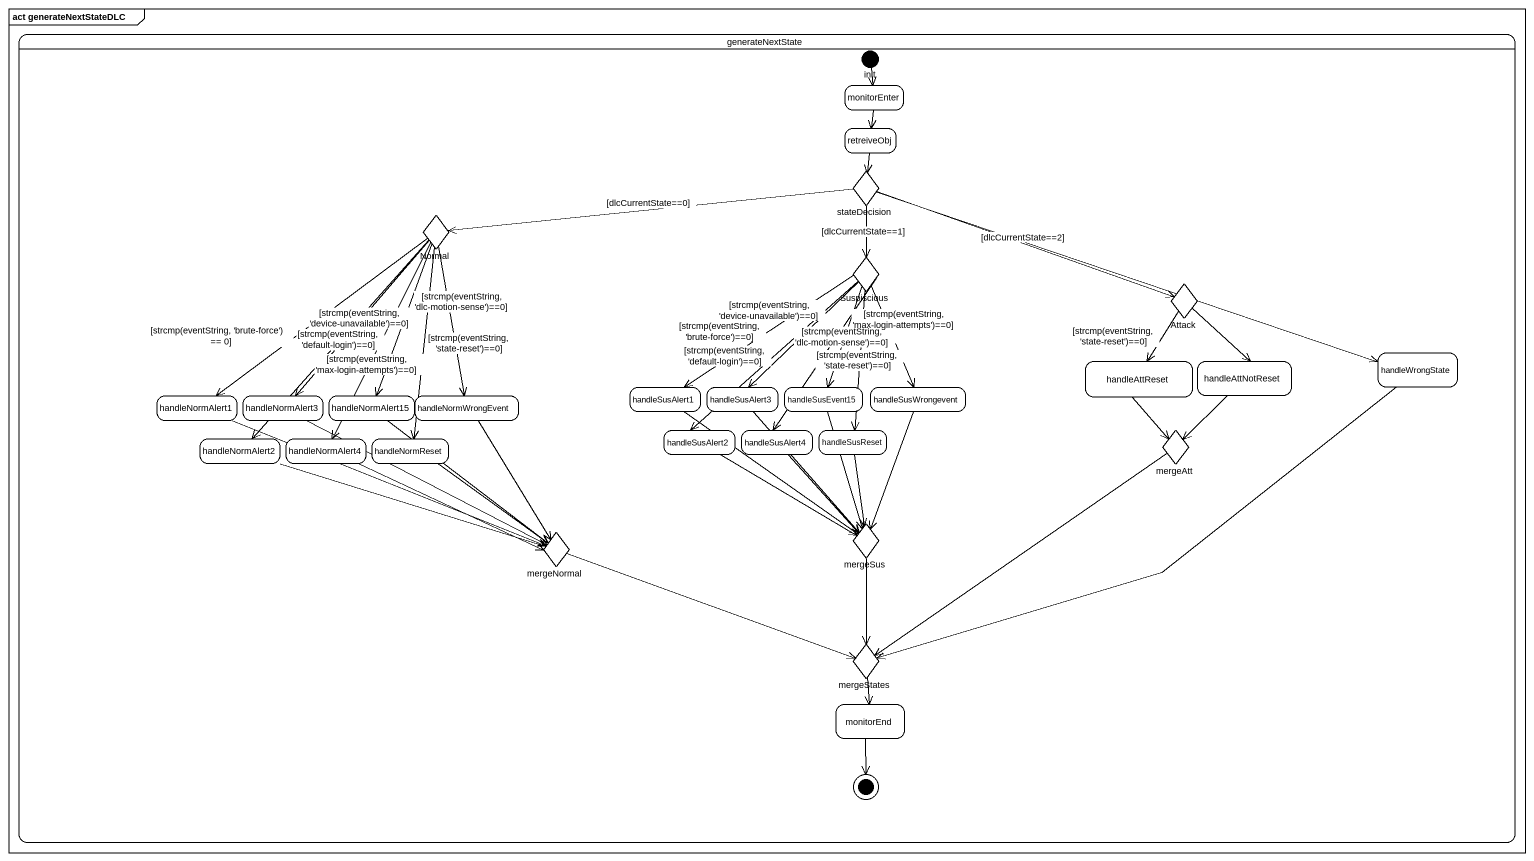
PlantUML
@startuml
mainframe act generateNextStateDLC
hide empty description
state generateNextState {
  state init <<start>>
  state monitorEnter
  state retreiveObj
  state stateDecision <<choice>>
  state Normal <<choice>>
  state Suspiscious <<choice>>
  state Attack <<choice>>
  state handleAttReset
  state handleAttNotReset
  state handleWrongState
  state handleNormAlert1
  state handleNormAlert3
  state handleNormAlert15
  state handleNormWrongEvent
  state handleSusAlert1
  state handleSusAlert3
  state handleSusEvent15
  state handleSusWrongevent
  state handleNormAlert2
  state handleNormAlert4
  state handleNormReset
  state handleSusAlert2
  state handleSusAlert4
  state handleSusReset
  state mergeAtt <<choice>>
  state mergeNormal <<choice>>
  state mergeSus <<choice>>
  state mergeStates <<choice>>
  state monitorEnd
  monitorEnd --> [*]
}
init --> monitorEnter
monitorEnter --> retreiveObj
retreiveObj --> stateDecision
stateDecision -left-> Normal : [dlcCurrentState==0]
stateDecision --> Suspiscious : [dlcCurrentState==1]
stateDecision -right-> Attack : [dlcCurrentState==2]
stateDecision -right-> handleWrongState
Normal --> handleNormAlert1 : [strcmp(eventString, 'brute-force') == 0]
Normal --> handleNormAlert3 : [strcmp(eventString, 'device-unavailable')==0]
Normal --> handleNormAlert15 : [strcmp(eventString, 'dlc-motion-sense')==0]
Normal --> handleNormWrongEvent
Normal --> handleNormAlert2 : [strcmp(eventString, 'default-login')==0]
Normal --> handleNormAlert4 : [strcmp(eventString, 'max-login-attempts')==0]
Normal --> handleNormReset : [strcmp(eventString, 'state-reset')==0]
Suspiscious --> handleSusAlert1 : [strcmp(eventString, 'brute-force')==0]
Suspiscious --> handleSusAlert3 : [strcmp(eventString, 'device-unavailable')==0]
Suspiscious --> handleSusEvent15 : [strcmp(eventString, 'dlc-motion-sense')==0]
Suspiscious --> handleSusWrongevent
Suspiscious --> handleSusAlert2 : [strcmp(eventString, 'default-login')==0]
Suspiscious --> handleSusAlert4 : [strcmp(eventString, 'max-login-attempts')==0]
Suspiscious --> handleSusReset : [strcmp(eventString, 'state-reset')==0]
Attack --> handleAttReset : [strcmp(eventString, 'state-reset')==0]
Attack --> handleAttNotReset
handleAttReset --> mergeAtt
handleAttNotReset --> mergeAtt
handleWrongState -left-> mergeStates
handleNormAlert1 -right-> mergeNormal
handleNormAlert3 -right-> mergeNormal
handleNormAlert15 --> mergeNormal
handleNormWrongEvent --> mergeNormal
handleSusAlert1 --> mergeSus
handleSusAlert3 --> mergeSus
handleSusEvent15 --> mergeSus
handleSusWrongevent --> mergeSus
handleNormAlert2 -right-> mergeNormal
handleNormAlert4 -right-> mergeNormal
handleNormReset --> mergeNormal
handleSusAlert2 -right-> mergeSus
handleSusAlert4 --> mergeSus
handleSusReset --> mergeSus
mergeAtt --> mergeStates
mergeNormal -right-> mergeStates
mergeSus --> mergeStates
mergeStates --> monitorEnd
@enduml
